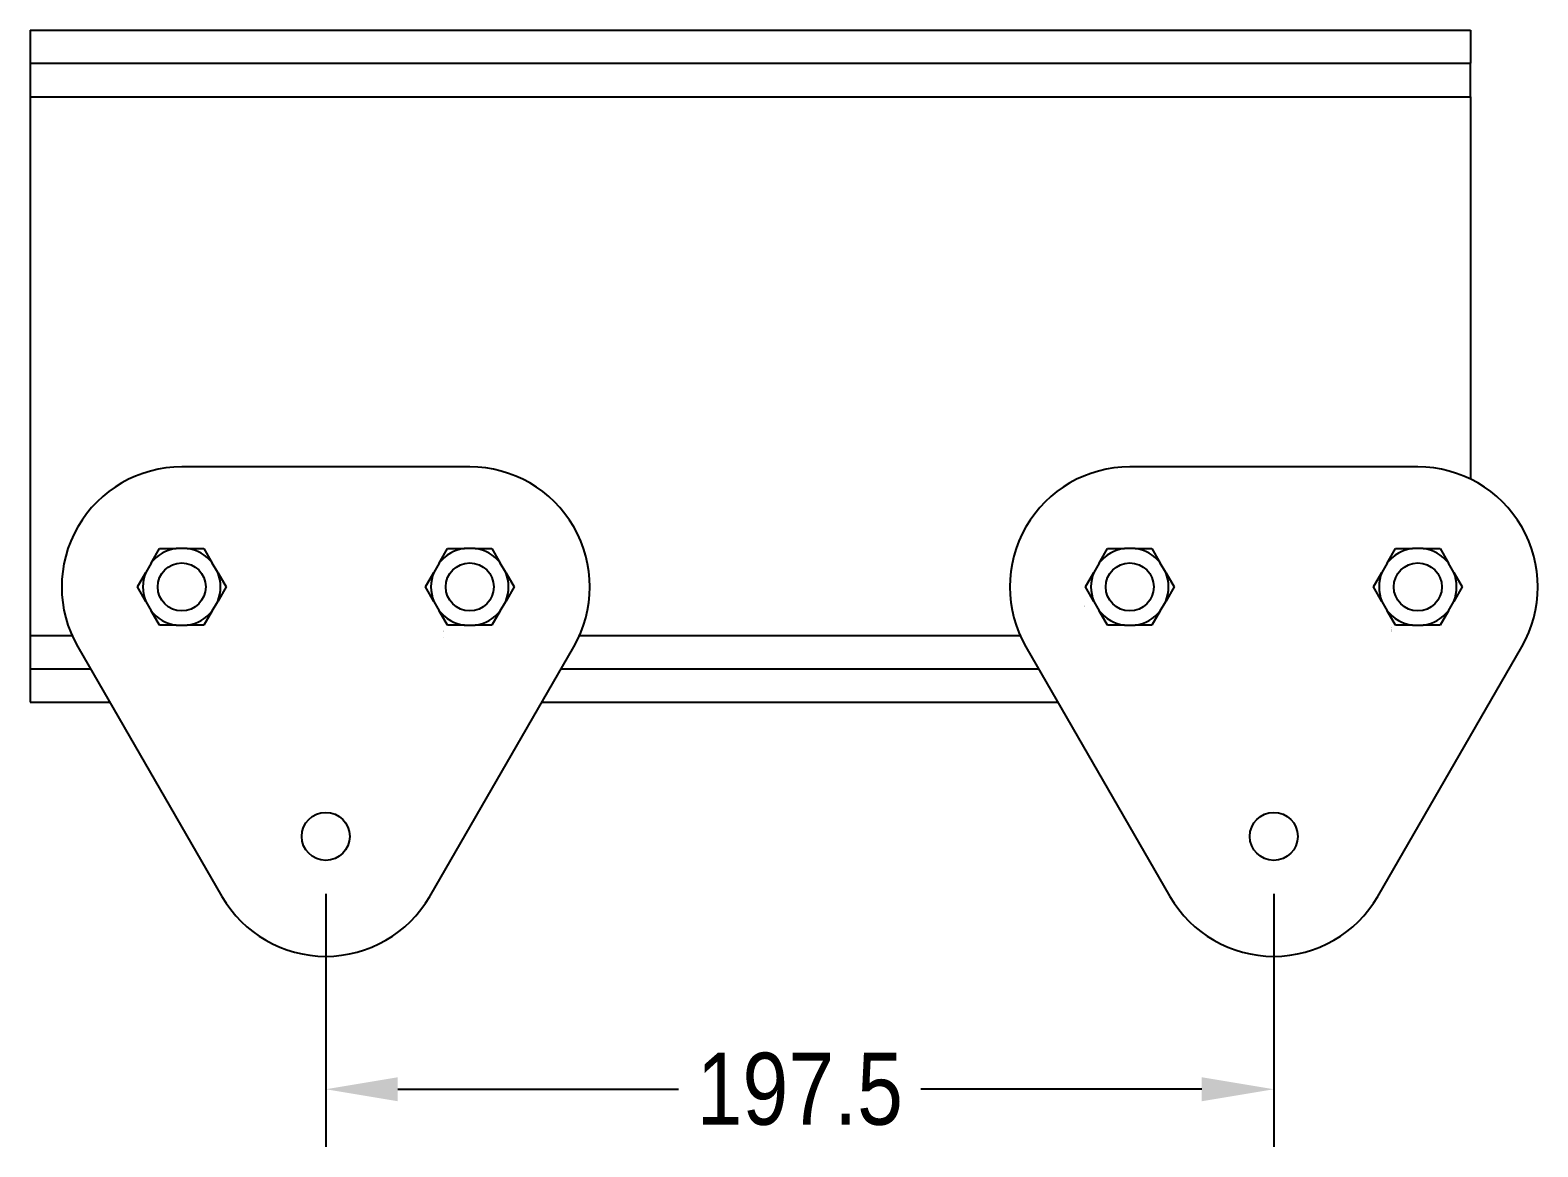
# Model space of a CAD drawing. Extents: x -982 to 1045, y -369 to 496.
# Drawn here: x 731.2 to 1045.3, y 6.6 to 239.2 of the extents above; entities that cross this region are included whole.
import ezdxf

# ---------------------------------------------------------------- set-up
doc = ezdxf.new("R2010")
doc.units = 0
doc.layers.get('0').update_dxf_attribs({"linetype": 'CONTINUOUS'})
doc.layers.get('Defpoints').update_dxf_attribs({"linetype": 'CONTINUOUS'})
doc.layers.add('DIMENSION', color=88, linetype='CONTINUOUS')
doc.styles.get("Standard").update_dxf_attribs({"font": 'DejaVuSansCondensed.ttf'})
doc.dimstyles.get("Standard").update_dxf_attribs({"dimscale": 10, "dimtxt": 2.5, "dimasz": 2.5, "dimexe": 2, "dimexo": 2, "dimgap": 0.09, "dimtad": 0, "dimtih": 1, "dimtoh": 1, "dimdec": 1, "dimzin": 0, "dimdsep": 46, "dimtxsty": 'Standard', "dimcen": 1, "dimadec": 0, "dimazin": 0, "dimtfac": 1, "dimtdec": 4, "dimtofl": 0, "dimtmove": 0, "dimatfit": 3, "dimfxl": 1, "dimtolj": 1, "dimtzin": 0, "dimarcsym": 0})

# ---------------------------------------------------------------- blocks, each defined once
blk = doc.blocks.new('*D14')
at = {"layer": 'Defpoints', "color": 0}
for p in [(792.82, 71.27), (990.3, 71.27), (990.3, 18.58)]:
    blk.add_point(p, dxfattribs=at)
at = {"layer": 'DIMENSION', "color": 0, "lineweight": -2}
for p, q in [((792.82, 59.27), (792.82, 6.58)), ((990.3, 59.27), (990.3, 6.58)), ((807.82, 18.58), (866.32, 18.58)), ((975.3, 18.58), (916.8, 18.58))]:
    blk.add_line(p, q, dxfattribs=at)
at = {"layer": 'DIMENSION', "color": 0}
for points in [[(807.82, 21.08), (807.82, 16.08), (792.82, 18.58)], [(975.3, 16.08), (975.3, 21.08), (990.3, 18.58)]]:
    blk.add_solid(points, dxfattribs=at)
at = {"layer": 'DIMENSION', "color": 0, "insert": (891.56, 18.58), "char_height": 15, "attachment_point": 5}
blk.add_mtext('\\A1;197.5', dxfattribs=at)

msp = doc.modelspace()

# ---------------------------------------------------------------- linework, layer by layer
at = {"color": 1}
for p, q in [((731.25, 239.24), (731.25, 232.34)), ((731.25, 239.24), (1031.25, 239.24)), ((1031.25, 239.24), (1031.25, 232.34)), ((731.25, 232.34), (731.25, 225.34)), ((731.25, 232.34), (1031.25, 232.34)), ((1031.25, 225.34), (1031.25, 232.34)), ((731.25, 225.34), (731.25, 113.14)), ((731.25, 225.34), (1031.25, 225.34)), ((1031.25, 225.34), (1031.25, 145.68)), ((822.82, 148.24), (762.82, 148.24)), ((1020.3, 148.24), (960.3, 148.24)), ((756.46, 128.22), (758.2, 131.24)), ((758.2, 131.24), (761.69, 131.24)), ((763.95, 131.24), (761.69, 131.24)), ((763.95, 131.24), (767.44, 131.24)), ((767.44, 131.24), (769.18, 128.22)), ((816.46, 128.22), (818.2, 131.24)), ((818.2, 131.24), (821.69, 131.24)), ((823.95, 131.24), (821.69, 131.24)), ((823.95, 131.24), (827.44, 131.24)), ((827.44, 131.24), (829.18, 128.22)), ((953.94, 128.22), (955.68, 131.24)), ((955.68, 131.24), (959.17, 131.24)), ((961.43, 131.24), (959.17, 131.24)), ((961.43, 131.24), (964.92, 131.24)), ((964.92, 131.24), (966.66, 128.22)), ((1013.94, 128.22), (1015.68, 131.24)), ((1015.68, 131.24), (1019.17, 131.24)), ((1021.43, 131.24), (1019.17, 131.24)), ((1021.43, 131.24), (1024.92, 131.24)), ((1024.92, 131.24), (1026.66, 128.22)), ((753.58, 123.24), (755.33, 126.25)), ((756.46, 128.22), (755.33, 126.25)), ((770.32, 126.25), (769.18, 128.22)), ((770.32, 126.25), (772.06, 123.24)), ((813.58, 123.24), (815.33, 126.25)), ((816.46, 128.22), (815.33, 126.25)), ((830.32, 126.25), (829.18, 128.22)), ((830.32, 126.25), (832.06, 123.24)), ((951.06, 123.24), (952.8, 126.25)), ((953.94, 128.22), (952.8, 126.25)), ((967.79, 126.25), (966.66, 128.22)), ((967.79, 126.25), (969.54, 123.24)), ((1011.06, 123.24), (1012.8, 126.25)), ((1013.94, 128.22), (1012.8, 126.25)), ((1027.79, 126.25), (1026.66, 128.22)), ((1027.79, 126.25), (1029.54, 123.24)), ((755.33, 120.22), (753.58, 123.24)), ((772.06, 123.24), (770.32, 120.22)), ((815.33, 120.22), (813.58, 123.24)), ((832.06, 123.24), (830.32, 120.22)), ((952.8, 120.22), (951.06, 123.24)), ((969.54, 123.24), (967.79, 120.22)), ((1012.8, 120.22), (1011.06, 123.24)), ((1029.54, 123.24), (1027.79, 120.22)), ((755.33, 120.22), (756.46, 118.25)), ((769.18, 118.25), (770.32, 120.22)), ((815.33, 120.22), (816.46, 118.25)), ((829.18, 118.25), (830.32, 120.22)), ((952.8, 120.22), (953.94, 118.25)), ((966.66, 118.25), (967.79, 120.22)), ((1012.8, 120.22), (1013.94, 118.25)), ((1026.66, 118.25), (1027.79, 120.22)), ((758.2, 115.24), (756.46, 118.25)), ((769.18, 118.25), (767.44, 115.24)), ((818.2, 115.24), (816.46, 118.25)), ((829.18, 118.25), (827.44, 115.24)), ((955.68, 115.24), (953.94, 118.25)), ((966.66, 118.25), (964.92, 115.24)), ((1015.68, 115.24), (1013.94, 118.25)), ((1026.66, 118.25), (1024.92, 115.24)), ((731.25, 113.14), (731.25, 106.14)), ((731.25, 113.14), (739.96, 113.14)), ((761.69, 115.24), (758.2, 115.24)), ((761.69, 115.24), (763.95, 115.24)), ((767.44, 115.24), (763.95, 115.24)), ((821.69, 115.24), (818.2, 115.24)), ((821.69, 115.24), (823.95, 115.24)), ((827.44, 115.24), (823.95, 115.24)), ((845.68, 113.14), (937.44, 113.14)), ((959.17, 115.24), (955.68, 115.24)), ((959.17, 115.24), (961.43, 115.24)), ((964.92, 115.24), (961.43, 115.24)), ((1019.17, 115.24), (1015.68, 115.24)), ((1019.17, 115.24), (1021.43, 115.24)), ((1024.92, 115.24), (1021.43, 115.24)), ((741.17, 110.74), (771.17, 58.77)), ((814.47, 58.77), (844.47, 110.74)), ((817.26, 112.6), (817.27, 112.6)), ((938.65, 110.74), (968.65, 58.77)), ((1011.95, 58.77), (1041.95, 110.74)), ((731.25, 106.14), (731.25, 99.24)), ((731.25, 106.14), (743.83, 106.14)), ((841.82, 106.14), (941.3, 106.14)), ((731.25, 99.24), (747.81, 99.24)), ((837.83, 99.24), (945.29, 99.24))]:
    msp.add_line(p, q, dxfattribs=at)
for centre in [(762.82, 123.24), (822.82, 123.24), (960.3, 123.24), (1020.3, 123.24), (792.82, 71.27), (990.3, 71.27)]:
    msp.add_circle(centre, 5, dxfattribs=at)
for centre, radius, start, end in [((762.82, 123.24), 25, 90, 210), ((822.82, 123.24), 25, 330, 90), ((960.3, 123.24), 25, 90, 210), ((1020.3, 123.24), 25, 330, 90), ((762.82, 123.24), 8.08, 98.0693, 141.9307), ((762.82, 123.24), 8.08, 38.0693, 81.9307), ((822.82, 123.24), 8.08, 98.0693, 141.9307), ((822.82, 123.24), 8.08, 38.0693, 81.9307), ((960.3, 123.24), 8.08, 98.0693, 141.9307), ((960.3, 123.24), 8.08, 38.0693, 81.9307), ((1020.3, 123.24), 8.08, 98.0693, 141.9307), ((1020.3, 123.24), 8.08, 38.0693, 81.9307), ((762.82, 123.24), 8.08, 158.0693, 201.9307), ((762.82, 123.24), 8.08, 338.0693, 21.9307), ((822.82, 123.24), 8.08, 158.0693, 201.9307), ((822.82, 123.24), 8.08, 338.0693, 21.9307), ((960.3, 123.24), 8.08, 158.0693, 201.9307), ((960.3, 123.24), 8.08, 338.0693, 21.9307), ((1020.3, 123.24), 8.08, 158.0693, 201.9307), ((1020.3, 123.24), 8.08, 338.0693, 21.9307), ((762.82, 123.24), 8.08, 218.0693, 261.9307), ((762.82, 123.24), 8.08, 278.0693, 321.9307), ((822.82, 123.24), 8.08, 218.0693, 261.9307), ((822.82, 123.24), 8.08, 278.0693, 321.9307), ((951.44, 121.67), 2.4, 258.7169, 258.75), ((960.3, 123.24), 8.08, 218.0693, 261.9307), ((960.3, 123.24), 8.08, 278.0693, 321.9307), ((1020.3, 123.24), 8.08, 218.0693, 261.9307), ((1020.3, 123.24), 8.08, 278.0693, 321.9307), ((822.82, 123.24), 10.66, 239.0648, 239.072), ((1020.3, 123.24), 10.66, 239.0648, 239.072), ((1020.3, 123.24), 10.44, 238.4093, 238.4167), ((1020.3, 123.24), 10, 237.043, 237.0507), ((792.82, 71.27), 25, 210, 330), ((990.3, 71.27), 25, 210, 330)]:
    msp.add_arc(centre, radius, start, end, dxfattribs=at)

# ---------------------------------------------------------------- dimensions: what is measured, and where the dimension line sits
at = {"layer": 'DIMENSION'}
dim = msp.add_linear_dim(base=(990.3, 18.58), p1=(792.82, 71.27), p2=(990.3, 71.27), dimstyle='Standard', override={"dimscale": 6}, dxfattribs=at)
dim.commit()
dim.dimension.update_dxf_attribs({"geometry": '*D14', "text_midpoint": (891.56, 18.58)})

doc.saveas('drawing.dxf')
